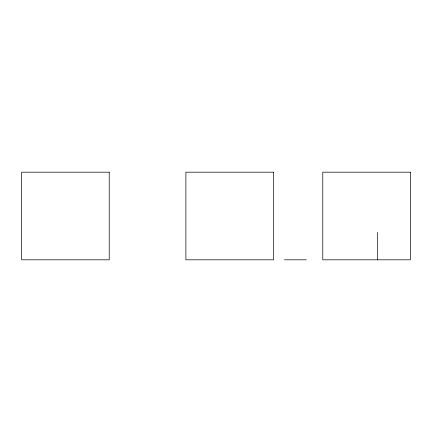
<?xml version="1.0" encoding="UTF-8"?>
<svg xmlns="http://www.w3.org/2000/svg" width="432" height="432" viewBox="0 0 432 432"><rect width="100%" height="100%" fill="white"/><g stroke="black" fill="none" stroke-linecap="round" stroke-linejoin="round"><path stroke-width="0.65" d="M284.45 259.81L306.353 259.81M377.541 232.427L377.541 259.81M109.215 172.19L21.6 172.19L21.6 259.81L109.215 259.81L109.215 172.19M273.499 172.19L185.884 172.19L185.884 259.81L273.499 259.81L273.499 172.19M410.4 172.19L322.785 172.19L322.785 259.81L410.4 259.81L410.4 172.19"/></g></svg>
